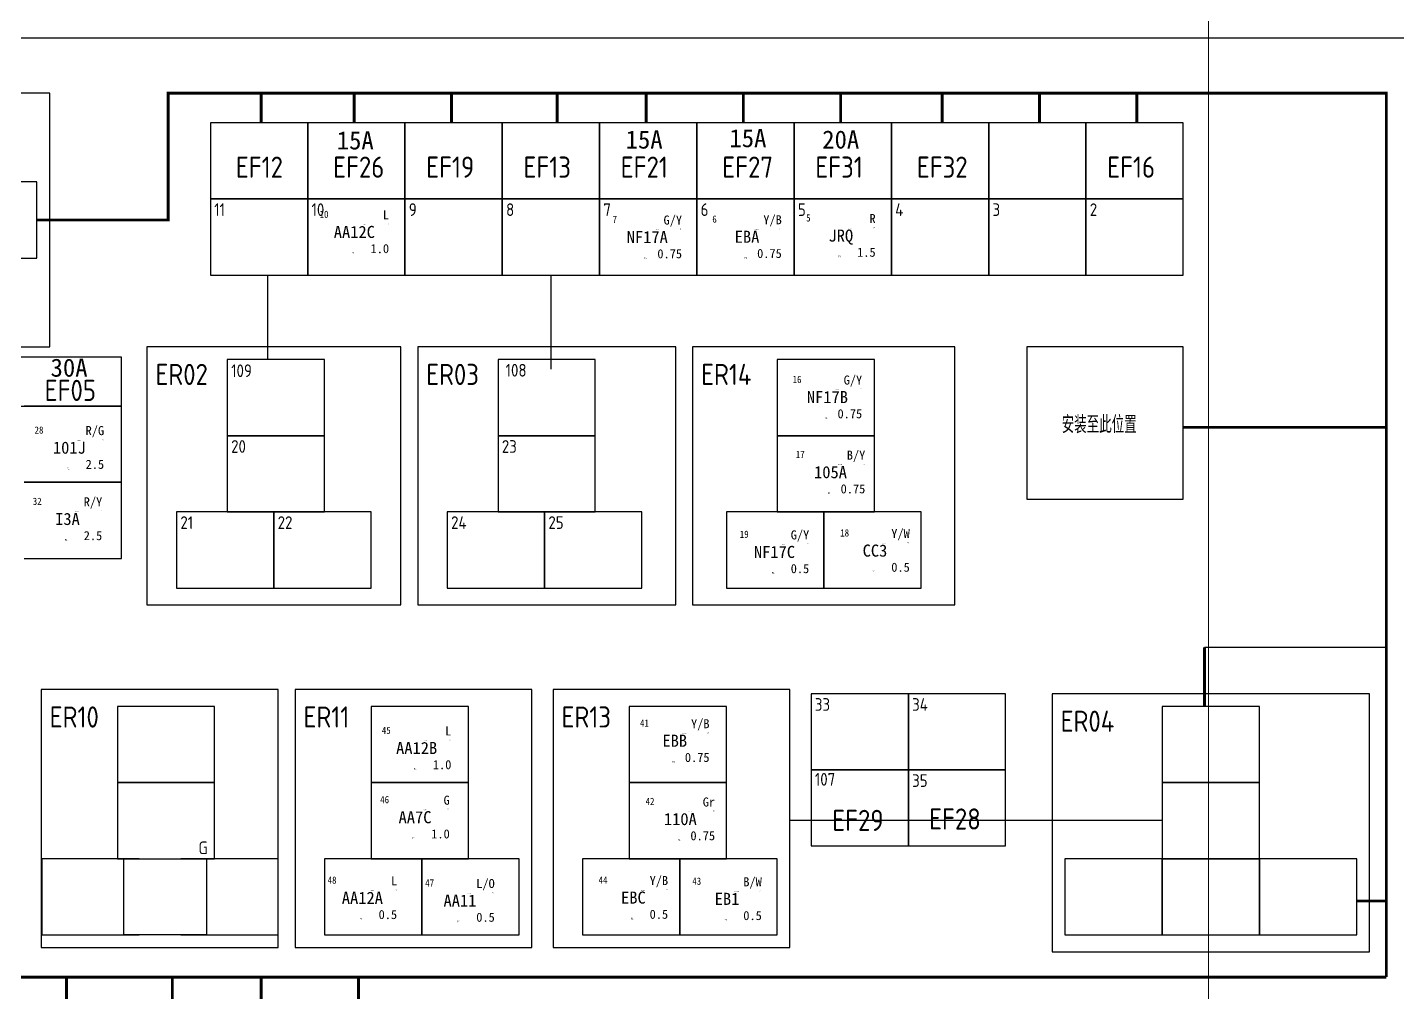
# Model space of a CAD drawing. Header units: millimetres. Extents: x -2653 to 6698, y -4403 to -42.
# Drawn here: x -60.9 to 165.9, y -665.5 to -505.8 of the extents above; entities that cross this region are included whole.
import ezdxf
from ezdxf.enums import TextEntityAlignment as Align

# ---------------------------------------------------------------- set-up
doc = ezdxf.new("R2010")
doc.units = ezdxf.units.MM
doc.header["$MEASUREMENT"] = 0
doc.layers.add('轮廓线', color=7, linetype='Continuous')
for name, color, linetype, plot in [('隐藏-剥皮长度', 2, 'Continuous', False), ('隐藏-加余量', 1, 'Continuous', False), ('隐藏-备注', 1, 'Continuous', False), ('隐藏-孔位', 1, 'Continuous', False), ('隐藏-对应端子', 2, 'Continuous', False), ('隐藏-规格', 1, 'Continuous', False), ('隐藏-辅助信息', 3, 'Continuous', False), ('隐藏-防水栓', 2, 'Continuous', False)]:
    doc.layers.add(name, color=color, linetype=linetype, plot=plot)
doc.styles.add('CL', font='', dxfattribs={"height": 2})
doc.styles.add('GBHZ', font='gbenor.shx', dxfattribs={"bigfont": 'gbcbig.shx'})
doc.styles.add('辽宁天海', font='', dxfattribs={"width": 0.7})
doc.styles.get('CL').set_extended_font_data('SimSun')
doc.styles.get('辽宁天海').set_extended_font_data('NSimSun')

# ---------------------------------------------------------------- blocks, each defined once
blk = doc.blocks.new('电线2')
at = {"layer": '轮廓线', "color": 7, "style": 'CL', "flags": 4}
for tag, p in [('颜色', (5.88, 2.8)), ('线径', (5.88, -2.78))]:
    blk.add_attdef(tag, text='', height=1.5, dxfattribs=at).set_placement(p, align=Align.MIDDLE_RIGHT)
blk.add_attdef('线号', text='', height=2, dxfattribs=at).set_placement((0.13, -0.02), align=Align.MIDDLE_CENTER)
at = {"layer": '隐藏-剥皮长度', "color": 2, "style": 'CL', "width": 0.9, "flags": 4}
blk.add_attdef('剥皮', text='', height=0.1, dxfattribs=at).set_placement((5.74, 1.22), align=Align.MIDDLE_RIGHT)
at = {"layer": '隐藏-加余量', "color": 1, "style": 'CL', "width": 0.9, "flags": 4}
blk.add_attdef('加余量', text='', height=0.1, dxfattribs=at).set_placement((5.74, 1.36), align=Align.MIDDLE_RIGHT)
at = {"layer": '隐藏-备注', "color": 1, "style": 'CL', "width": 0.9, "flags": 5}
blk.add_attdef('备注', text='', height=0.1, dxfattribs=at).set_placement((3.7, -1.38), align=Align.MIDDLE_CENTER)
at = {"layer": '隐藏-孔位', "color": 6, "style": 'CL', "width": 0.9, "flags": 4}
blk.add_attdef('孔位', text='', height=1.2, dxfattribs=at).set_placement((-5.62, 2.91), align=Align.MIDDLE_LEFT)
at = {"layer": '隐藏-对应端子', "color": 2, "style": 'CL', "width": 0.9, "flags": 4}
blk.add_attdef('对应簧片', text='', height=0.1, dxfattribs=at).set_placement((2.06, 1.21), align=Align.MIDDLE_RIGHT)
at = {"layer": '隐藏-规格', "color": 1, "style": 'CL', "width": 0.9, "flags": 5}
blk.add_attdef('规格', text='', height=0.2, dxfattribs=at).set_placement((5.74, -1.39), align=Align.MIDDLE_RIGHT)
at = {"layer": '隐藏-辅助信息', "color": 3, "style": 'CL', "width": 0.9, "flags": 5}
for tag, p in [('供方编码', (3.7, 1.24)), ('编码', (3.7, 1.37))]:
    blk.add_attdef(tag, text='', height=0.1, dxfattribs=at).set_placement(p, align=Align.MIDDLE_CENTER)
at = {"layer": '隐藏-辅助信息', "color": 2, "style": 'CL', "width": 0.9, "flags": 5}
for tag, p in [('辅助', (3.7, 1.51)), ('标识管', (3.7, -1.14))]:
    blk.add_attdef(tag, text='', height=0.1, dxfattribs=at).set_placement(p, align=Align.MIDDLE_CENTER)
at = {"layer": '隐藏-辅助信息', "color": 3, "style": 'CL', "width": 0.9, "flags": 5}
for tag, p in [('线种', (2.06, -1.26)), ('工位', (2.06, -1.38))]:
    blk.add_attdef(tag, text='', height=0.1, dxfattribs=at).set_placement(p, align=Align.MIDDLE_RIGHT)
at = {"layer": '隐藏-辅助信息', "color": 1, "style": 'CL', "width": 0.9, "flags": 5}
blk.add_attdef('选项', text='', height=0.1, dxfattribs=at).set_placement((3.7, -1.26), align=Align.MIDDLE_CENTER)
at = {"layer": '隐藏-辅助信息', "color": 4, "style": 'CL', "width": 0.9, "flags": 4}
blk.add_attdef('位置', text='', height=0.3, dxfattribs=at).set_placement((-0.09, -3.49), align=Align.MIDDLE_CENTER)
at = {"layer": '隐藏-防水栓', "color": 2, "style": 'CL', "width": 0.9, "flags": 4}
blk.add_attdef('防水栓', text='', height=0.1, dxfattribs=at).set_placement((2.06, 1.36), align=Align.MIDDLE_RIGHT)

msp = doc.modelspace()

# ---------------------------------------------------------------- linework, layer by layer
at = {"color": 0, "linetype": 'Continuous'}
for p, q in [((171.72, -507.55), (-117.38, -507.55)), ((-57.18, -516.65), (-109.68, -516.65)), ((-57.18, -558.65), (-57.18, -516.65)), ((-14.48, -521.55), (-30.58, -521.55)), ((-30.58, -521.55), (-30.58, -534.15)), ((1.62, -521.55), (-14.48, -521.55)), ((-14.48, -521.55), (-14.48, -534.15)), ((-14.48, -534.15), (-14.48, -521.55)), ((1.62, -534.15), (1.62, -521.55)), ((17.72, -521.55), (1.62, -521.55)), ((1.62, -521.55), (1.62, -534.15)), ((17.72, -534.15), (17.72, -521.55)), ((33.82, -521.55), (17.72, -521.55)), ((17.72, -521.55), (17.72, -534.15)), ((33.82, -534.15), (33.82, -521.55)), ((49.92, -521.55), (33.82, -521.55)), ((33.82, -521.55), (33.82, -534.15)), ((49.92, -534.15), (49.92, -521.55)), ((66.02, -521.55), (49.92, -521.55)), ((49.92, -521.55), (49.92, -534.15)), ((66.02, -534.15), (66.02, -521.55)), ((82.12, -521.55), (66.02, -521.55)), ((66.02, -521.55), (66.02, -534.15)), ((82.12, -534.15), (82.12, -521.55)), ((98.22, -521.55), (82.12, -521.55)), ((82.12, -521.55), (82.12, -534.15)), ((98.22, -534.15), (98.22, -521.55)), ((114.32, -521.55), (98.22, -521.55)), ((98.22, -521.55), (98.22, -534.15)), ((114.32, -534.15), (114.32, -521.55)), ((130.42, -521.55), (114.32, -521.55)), ((114.32, -521.55), (114.32, -534.15)), ((130.42, -534.15), (130.42, -521.55)), ((-59.28, -531.35), (-75.38, -531.35)), ((-59.28, -543.95), (-59.28, -531.35)), ((-14.48, -534.15), (-30.58, -534.15)), ((-30.58, -534.15), (-30.58, -546.75)), ((-30.58, -534.15), (-14.48, -534.15)), ((-14.48, -546.75), (-14.48, -534.15)), ((1.62, -534.15), (-14.48, -534.15)), ((-14.48, -534.15), (-14.48, -546.75)), ((-14.48, -534.15), (1.62, -534.15)), ((1.62, -546.75), (1.62, -534.15)), ((1.62, -534.15), (17.72, -534.15)), ((17.72, -534.15), (1.62, -534.15)), ((1.62, -534.15), (1.62, -546.75)), ((33.82, -534.15), (17.72, -534.15)), ((17.72, -534.15), (17.72, -546.75)), ((17.72, -546.75), (17.72, -534.15)), ((17.72, -534.15), (33.82, -534.15)), ((33.82, -546.75), (33.82, -534.15)), ((49.92, -534.15), (33.82, -534.15)), ((33.82, -534.15), (33.82, -546.75)), ((33.82, -534.15), (49.92, -534.15)), ((49.92, -546.75), (49.92, -534.15)), ((66.02, -534.15), (49.92, -534.15)), ((49.92, -534.15), (49.92, -546.75)), ((49.92, -534.15), (66.02, -534.15)), ((66.02, -546.75), (66.02, -534.15)), ((82.12, -534.15), (66.02, -534.15)), ((66.02, -534.15), (66.02, -546.75)), ((66.02, -534.15), (82.12, -534.15)), ((82.12, -546.75), (82.12, -534.15)), ((98.22, -534.15), (82.12, -534.15)), ((82.12, -534.15), (82.12, -546.75)), ((82.12, -534.15), (98.22, -534.15)), ((98.22, -546.75), (98.22, -534.15)), ((114.32, -534.15), (98.22, -534.15)), ((98.22, -534.15), (98.22, -546.75)), ((98.22, -534.15), (114.32, -534.15)), ((114.32, -546.75), (114.32, -534.15)), ((130.42, -534.15), (114.32, -534.15)), ((114.32, -534.15), (114.32, -546.75)), ((114.32, -534.15), (130.42, -534.15)), ((130.42, -546.75), (130.42, -534.15)), ((-75.38, -543.95), (-59.28, -543.95)), ((-30.58, -546.75), (-14.48, -546.75)), ((-14.48, -546.75), (1.62, -546.75)), ((1.62, -546.75), (17.72, -546.75)), ((17.72, -546.75), (33.82, -546.75)), ((33.82, -546.75), (49.92, -546.75)), ((49.92, -546.75), (66.02, -546.75)), ((66.02, -546.75), (82.12, -546.75)), ((82.12, -546.75), (98.22, -546.75)), ((98.22, -546.75), (114.32, -546.75)), ((114.32, -546.75), (130.42, -546.75)), ((-109.68, -558.65), (-57.18, -558.65)), ((0.92, -558.65), (-41.08, -558.65)), ((-41.08, -558.65), (-41.08, -601.35)), ((0.92, -601.35), (0.92, -558.65)), ((46.42, -558.65), (3.72, -558.65)), ((3.72, -558.65), (3.72, -601.35)), ((46.42, -601.35), (46.42, -558.65)), ((92.62, -558.65), (49.22, -558.65)), ((49.22, -558.65), (49.22, -601.35)), ((92.62, -601.35), (92.62, -558.65)), ((130.42, -558.65), (104.52, -558.65)), ((104.52, -558.65), (104.52, -583.85)), ((130.42, -583.85), (130.42, -558.65)), ((-11.68, -560.75), (-27.78, -560.75)), ((-27.78, -560.75), (-27.78, -573.35)), ((-11.68, -573.35), (-11.68, -560.75)), ((33.12, -560.75), (17.02, -560.75)), ((17.02, -560.75), (17.02, -573.35)), ((33.12, -573.35), (33.12, -560.75)), ((79.32, -560.75), (63.22, -560.75)), ((63.22, -560.75), (63.22, -573.35)), ((79.32, -573.35), (79.32, -560.75)), ((-45.28, -568.45), (-61.38, -568.45)), ((-45.28, -581.05), (-45.28, -568.45)), ((-27.78, -573.35), (-11.68, -573.35)), ((-11.68, -573.35), (-27.78, -573.35)), ((-27.78, -573.35), (-27.78, -585.95)), ((-11.68, -585.95), (-11.68, -573.35)), ((17.02, -573.35), (33.12, -573.35)), ((33.12, -573.35), (17.02, -573.35)), ((17.02, -573.35), (17.02, -585.95)), ((33.12, -585.95), (33.12, -573.35)), ((63.22, -573.35), (79.32, -573.35)), ((79.32, -573.35), (63.22, -573.35)), ((63.22, -573.35), (63.22, -585.95)), ((79.32, -585.95), (79.32, -573.35)), ((-45.28, -581.05), (-61.38, -581.05)), ((-61.38, -581.05), (-45.28, -581.05)), ((-45.28, -593.65), (-45.28, -581.05)), ((104.52, -583.85), (130.42, -583.85)), ((-20.08, -585.95), (-36.18, -585.95)), ((-36.18, -585.95), (-36.18, -598.55)), ((-27.78, -585.95), (-11.68, -585.95)), ((-20.08, -598.55), (-20.08, -585.95)), ((-3.98, -585.95), (-20.08, -585.95)), ((-20.08, -585.95), (-20.08, -598.55)), ((-3.98, -598.55), (-3.98, -585.95)), ((24.72, -585.95), (8.62, -585.95)), ((8.62, -585.95), (8.62, -598.55)), ((17.02, -585.95), (33.12, -585.95)), ((24.72, -598.55), (24.72, -585.95)), ((40.82, -585.95), (24.72, -585.95)), ((24.72, -585.95), (24.72, -598.55)), ((40.82, -598.55), (40.82, -585.95)), ((70.92, -585.95), (54.82, -585.95)), ((54.82, -585.95), (54.82, -598.55)), ((63.22, -585.95), (79.32, -585.95)), ((70.92, -598.55), (70.92, -585.95)), ((87.02, -585.95), (70.92, -585.95)), ((70.92, -585.95), (70.92, -598.55)), ((87.02, -598.55), (87.02, -585.95)), ((-61.38, -593.65), (-45.28, -593.65)), ((-36.18, -598.55), (-20.08, -598.55)), ((-20.08, -598.55), (-3.98, -598.55)), ((8.62, -598.55), (24.72, -598.55)), ((24.72, -598.55), (40.82, -598.55)), ((54.82, -598.55), (70.92, -598.55)), ((70.92, -598.55), (87.02, -598.55)), ((-41.08, -601.35), (0.92, -601.35)), ((3.72, -601.35), (46.42, -601.35)), ((49.22, -601.35), (92.62, -601.35)), ((133.92, -608.35), (164.02, -608.35)), ((-19.38, -615.35), (-58.58, -615.35)), ((-58.58, -615.35), (-58.58, -658.05)), ((-19.38, -658.05), (-19.38, -615.35)), ((22.62, -615.35), (-16.58, -615.35)), ((-16.58, -615.35), (-16.58, -658.05)), ((22.62, -658.05), (22.62, -615.35)), ((65.32, -615.35), (26.12, -615.35)), ((26.12, -615.35), (26.12, -658.05)), ((65.32, -658.05), (65.32, -615.35)), ((84.92, -616.05), (68.82, -616.05)), ((68.82, -616.05), (68.82, -628.65)), ((84.92, -628.65), (84.92, -616.05)), ((101.02, -616.05), (84.92, -616.05)), ((84.92, -616.05), (84.92, -628.65)), ((101.02, -628.65), (101.02, -616.05)), ((161.22, -616.05), (108.72, -616.05)), ((108.72, -616.05), (108.72, -658.75)), ((161.22, -658.75), (161.22, -616.05)), ((-29.88, -618.15), (-45.98, -618.15)), ((-45.98, -618.15), (-45.98, -630.75)), ((-29.88, -630.75), (-29.88, -618.15)), ((12.12, -618.15), (-3.98, -618.15)), ((-3.98, -618.15), (-3.98, -630.75)), ((12.12, -630.75), (12.12, -618.15)), ((54.82, -618.15), (38.72, -618.15)), ((38.72, -618.15), (38.72, -630.75)), ((54.82, -630.75), (54.82, -618.15)), ((143.02, -618.15), (126.92, -618.15)), ((126.92, -618.15), (126.92, -630.75)), ((143.02, -630.75), (143.02, -618.15)), ((84.92, -628.65), (68.82, -628.65)), ((68.82, -628.65), (68.82, -641.25)), ((68.82, -628.65), (84.92, -628.65)), ((84.92, -641.25), (84.92, -628.65)), ((101.02, -628.65), (84.92, -628.65)), ((84.92, -628.65), (84.92, -641.25)), ((84.92, -628.65), (101.02, -628.65)), ((101.02, -641.25), (101.02, -628.65)), ((-45.98, -630.75), (-29.88, -630.75)), ((-29.88, -630.75), (-45.98, -630.75)), ((-45.98, -630.75), (-45.98, -643.35)), ((-29.88, -643.35), (-29.88, -630.75)), ((-3.98, -630.75), (12.12, -630.75)), ((12.12, -630.75), (-3.98, -630.75)), ((-3.98, -630.75), (-3.98, -643.35)), ((12.12, -643.35), (12.12, -630.75)), ((38.72, -630.75), (54.82, -630.75)), ((54.82, -630.75), (38.72, -630.75)), ((38.72, -630.75), (38.72, -643.35)), ((54.82, -643.35), (54.82, -630.75)), ((143.02, -630.75), (126.92, -630.75)), ((126.92, -630.75), (126.92, -643.35)), ((126.92, -630.75), (143.02, -630.75)), ((143.02, -643.35), (143.02, -630.75)), ((68.82, -641.25), (84.92, -641.25)), ((84.92, -641.25), (101.02, -641.25)), ((-42.36, -643.35), (-58.46, -643.35)), ((-58.46, -643.35), (-58.46, -655.95)), ((-45.98, -643.35), (-29.88, -643.35)), ((-19.38, -643.35), (-35.48, -643.35)), ((-19.38, -655.95), (-19.38, -643.35)), ((4.42, -643.35), (-11.68, -643.35)), ((-11.68, -643.35), (-11.68, -655.95)), ((-3.98, -643.35), (12.12, -643.35)), ((4.42, -655.95), (4.42, -643.35)), ((20.52, -643.35), (4.42, -643.35)), ((4.42, -643.35), (4.42, -655.95)), ((20.52, -655.95), (20.52, -643.35)), ((47.12, -643.35), (31.02, -643.35)), ((31.02, -643.35), (31.02, -655.95)), ((38.72, -643.35), (54.82, -643.35)), ((47.12, -655.95), (47.12, -643.35)), ((63.22, -643.35), (47.12, -643.35)), ((47.12, -643.35), (47.12, -655.95)), ((63.22, -655.95), (63.22, -643.35)), ((126.92, -643.35), (110.82, -643.35)), ((110.82, -643.35), (110.82, -655.95)), ((126.92, -643.35), (143.02, -643.35)), ((143.02, -643.35), (126.92, -643.35)), ((126.92, -643.35), (126.92, -655.95)), ((126.92, -655.95), (126.92, -643.35)), ((143.02, -655.95), (143.02, -643.35)), ((159.12, -643.35), (143.02, -643.35)), ((143.02, -643.35), (143.02, -655.95)), ((159.12, -655.95), (159.12, -643.35)), ((-58.46, -655.95), (-42.36, -655.95)), ((-35.48, -655.95), (-19.38, -655.95)), ((-11.68, -655.95), (4.42, -655.95)), ((4.42, -655.95), (20.52, -655.95)), ((31.02, -655.95), (47.12, -655.95)), ((47.12, -655.95), (63.22, -655.95)), ((110.82, -655.95), (126.92, -655.95)), ((126.92, -655.95), (143.02, -655.95)), ((143.02, -655.95), (159.12, -655.95)), ((-58.58, -658.05), (-19.38, -658.05)), ((-16.58, -658.05), (22.62, -658.05)), ((26.12, -658.05), (65.32, -658.05)), ((108.72, -658.75), (161.22, -658.75))]:
    msp.add_line(p, q, dxfattribs=at)
at = {"color": 0}
for p, q in [((-21.15, -546.75), (-21.15, -560.75)), ((25.77, -546.75), (25.77, -562.35)), ((126.92, -637.05), (65.32, -637.05))]:
    msp.add_line(p, q, dxfattribs=at)
at = {"color": 0, "linetype": 'Continuous', "const_width": 0.474}
for points in [[(164.02, -662.95), (164.02, -571.95), (130.42, -571.95), (164.02, -571.95), (164.02, -516.65), (122.72, -516.65), (122.72, -521.55), (122.72, -516.65), (106.62, -516.65), (106.62, -521.55), (106.62, -516.65), (90.52, -516.65), (90.52, -521.55), (90.52, -516.65), (73.72, -516.65), (73.72, -521.55), (73.72, -516.65), (57.62, -516.65), (57.62, -521.55), (57.62, -516.65), (41.52, -516.65), (41.52, -521.55), (41.52, -516.65), (26.82, -516.65), (26.82, -521.55), (26.82, -516.65), (9.32, -516.65), (9.32, -521.55), (9.32, -516.65), (-6.78, -516.65), (-6.78, -521.55), (-6.78, -516.65), (-22.18, -516.65), (-22.18, -521.55), (-22.18, -516.65), (-37.58, -516.65), (-37.58, -537.65), (-59.28, -537.65)], [(133.92, -608.35), (133.92, -618.15)], [(164.02, -650.35), (159.12, -650.35)], [(164.02, -662.95), (-6.08, -662.95), (-6.08, -667.85), (-6.08, -662.95), (-22.18, -662.95), (-22.18, -667.85), (-22.18, -662.95), (-36.88, -662.95), (-36.88, -667.85), (-36.88, -662.95), (-54.38, -662.95), (-54.38, -667.85), (-54.38, -662.95), (-70.48, -662.95), (-70.48, -667.85), (-70.48, -662.95), (-85.88, -662.95), (-85.88, -667.85), (-85.88, -662.95), (-101.28, -662.95), (-101.28, -667.85)]]:
    msp.add_lwpolyline(points, dxfattribs=at)
at = {"color": 0}
msp.add_lwpolyline([(-109.68, -568.45), (-45.28, -568.45), (-45.28, -560.34), (-109.68, -560.34)], close=True, dxfattribs=at)
at = {"color": 0, "linetype": 'Continuous'}
msp.add_lwpolyline([(-44.9, -643.35), (-31.25, -643.35), (-31.25, -655.95), (-44.9, -655.95)], close=True, dxfattribs=at)
at = {"layer": '轮廓线', "color": 3, "lineweight": 0}
msp.add_line((134.57, -342.27), (134.57, -1142.27), dxfattribs=at)

# ---------------------------------------------------------------- block references
at = {"lineweight": -3}
ref = msp.add_blockref('电线2', (-6.89, -539.6), dxfattribs=at)
ref.add_attrib('线号', 'AA12C', dxfattribs={"layer": '轮廓线', "color": 7, "height": 2, "style": 'CL'}).set_placement((-6.76, -539.62), align=Align.MIDDLE_CENTER)
ref.add_attrib('线径', '1.0', dxfattribs={"layer": '轮廓线', "color": 7, "height": 1.5, "style": 'CL'}).set_placement((-1.01, -542.38), align=Align.MIDDLE_RIGHT)
ref.add_attrib('颜色', 'L', dxfattribs={"layer": '轮廓线', "color": 7, "height": 1.5, "style": 'CL'}).set_placement((-1.01, -536.8), align=Align.MIDDLE_RIGHT)
ref.add_attrib('孔位', '10', dxfattribs={"layer": '隐藏-孔位', "color": 6, "height": 1.2, "style": 'CL', "width": 0.9}).set_placement((-12.51, -536.7), align=Align.MIDDLE_LEFT)
ref.add_attrib('剥皮', '5.0', dxfattribs={"layer": '隐藏-剥皮长度', "color": 2, "height": 0.1, "style": 'CL', "width": 0.9}).set_placement((-1.15, -538.38), align=Align.MIDDLE_RIGHT)
ref.add_attrib('对应簧片', 'M22002548', dxfattribs={"layer": '隐藏-对应端子', "color": 2, "height": 0.1, "style": 'CL', "width": 0.9}).set_placement((-4.83, -538.39), align=Align.MIDDLE_RIGHT)
ref.add_attrib('加余量', '230', dxfattribs={"layer": '隐藏-加余量', "color": 1, "height": 0.1, "style": 'CL', "width": 0.9}).set_placement((-1.15, -538.24), align=Align.MIDDLE_RIGHT)
ref.add_attrib('位置', 'P1', dxfattribs={"layer": '隐藏-辅助信息', "color": 4, "height": 0.3, "style": 'CL', "width": 0.9}).set_placement((-6.98, -543.09), align=Align.MIDDLE_CENTER)
ref = msp.add_blockref('电线2', (41.59, -540.45), dxfattribs=at)
ref.add_attrib('线号', 'NF17A', dxfattribs={"layer": '轮廓线', "color": 7, "height": 2, "style": 'CL'}).set_placement((41.72, -540.47), align=Align.MIDDLE_CENTER)
ref.add_attrib('线径', '0.75', dxfattribs={"layer": '轮廓线', "color": 7, "height": 1.5, "style": 'CL'}).set_placement((47.47, -543.23), align=Align.MIDDLE_RIGHT)
ref.add_attrib('颜色', 'G/Y', dxfattribs={"layer": '轮廓线', "color": 7, "height": 1.5, "style": 'CL'}).set_placement((47.47, -537.65), align=Align.MIDDLE_RIGHT)
ref.add_attrib('孔位', '7', dxfattribs={"layer": '隐藏-孔位', "color": 6, "height": 1.2, "style": 'CL', "width": 0.9}).set_placement((35.97, -537.55), align=Align.MIDDLE_LEFT)
ref.add_attrib('剥皮', '5.0', dxfattribs={"layer": '隐藏-剥皮长度', "color": 2, "height": 0.1, "style": 'CL', "width": 0.9}).set_placement((47.33, -539.23), align=Align.MIDDLE_RIGHT)
ref.add_attrib('对应簧片', 'M22002549', dxfattribs={"layer": '隐藏-对应端子', "color": 2, "height": 0.1, "style": 'CL', "width": 0.9}).set_placement((43.65, -539.24), align=Align.MIDDLE_RIGHT)
ref.add_attrib('加余量', '225', dxfattribs={"layer": '隐藏-加余量', "color": 1, "height": 0.1, "style": 'CL', "width": 0.9}).set_placement((47.33, -539.09), align=Align.MIDDLE_RIGHT)
ref.add_attrib('位置', 'P1', dxfattribs={"layer": '隐藏-辅助信息', "color": 4, "height": 0.3, "style": 'CL', "width": 0.9}).set_placement((41.5, -543.94), align=Align.MIDDLE_CENTER)
ref = msp.add_blockref('电线2', (58.11, -540.4), dxfattribs=at)
ref.add_attrib('线号', 'EBA', dxfattribs={"layer": '轮廓线', "color": 7, "height": 2, "style": 'CL'}).set_placement((58.23, -540.42), align=Align.MIDDLE_CENTER)
ref.add_attrib('线径', '0.75', dxfattribs={"layer": '轮廓线', "color": 7, "height": 1.5, "style": 'CL'}).set_placement((63.98, -543.18), align=Align.MIDDLE_RIGHT)
ref.add_attrib('颜色', 'Y/B', dxfattribs={"layer": '轮廓线', "color": 7, "height": 1.5, "style": 'CL'}).set_placement((63.98, -537.6), align=Align.MIDDLE_RIGHT)
ref.add_attrib('孔位', '6', dxfattribs={"layer": '隐藏-孔位', "color": 6, "height": 1.2, "style": 'CL', "width": 0.9}).set_placement((52.48, -537.49), align=Align.MIDDLE_LEFT)
ref.add_attrib('剥皮', '5.0', dxfattribs={"layer": '隐藏-剥皮长度', "color": 2, "height": 0.1, "style": 'CL', "width": 0.9}).set_placement((63.85, -539.18), align=Align.MIDDLE_RIGHT)
ref.add_attrib('对应簧片', 'M22002549', dxfattribs={"layer": '隐藏-对应端子', "color": 2, "height": 0.1, "style": 'CL', "width": 0.9}).set_placement((60.16, -539.19), align=Align.MIDDLE_RIGHT)
ref.add_attrib('加余量', '220', dxfattribs={"layer": '隐藏-加余量', "color": 1, "height": 0.1, "style": 'CL', "width": 0.9}).set_placement((63.85, -539.04), align=Align.MIDDLE_RIGHT)
ref.add_attrib('位置', 'P1', dxfattribs={"layer": '隐藏-辅助信息', "color": 4, "height": 0.3, "style": 'CL', "width": 0.9}).set_placement((58.01, -543.89), align=Align.MIDDLE_CENTER)
ref = msp.add_blockref('电线2', (73.63, -540.2), dxfattribs=at)
ref.add_attrib('线号', 'JRQ', dxfattribs={"layer": '轮廓线', "color": 7, "height": 2, "style": 'CL'}).set_placement((73.75, -540.22), align=Align.MIDDLE_CENTER)
ref.add_attrib('线径', '1.5', dxfattribs={"layer": '轮廓线', "color": 7, "height": 1.5, "style": 'CL'}).set_placement((79.51, -542.98), align=Align.MIDDLE_RIGHT)
ref.add_attrib('颜色', 'R', dxfattribs={"layer": '轮廓线', "color": 7, "height": 1.5, "style": 'CL'}).set_placement((79.51, -537.4), align=Align.MIDDLE_RIGHT)
ref.add_attrib('孔位', '5', dxfattribs={"layer": '隐藏-孔位', "color": 6, "height": 1.2, "style": 'CL', "width": 0.9}).set_placement((68, -537.29), align=Align.MIDDLE_LEFT)
ref.add_attrib('剥皮', '5.0', dxfattribs={"layer": '隐藏-剥皮长度', "color": 2, "height": 0.1, "style": 'CL', "width": 0.9}).set_placement((79.37, -538.98), align=Align.MIDDLE_RIGHT)
ref.add_attrib('对应簧片', 'M22002548', dxfattribs={"layer": '隐藏-对应端子', "color": 2, "height": 0.1, "style": 'CL', "width": 0.9}).set_placement((75.68, -538.99), align=Align.MIDDLE_RIGHT)
ref.add_attrib('加余量', '215', dxfattribs={"layer": '隐藏-加余量', "color": 1, "height": 0.1, "style": 'CL', "width": 0.9}).set_placement((79.37, -538.84), align=Align.MIDDLE_RIGHT)
ref.add_attrib('位置', 'P1', dxfattribs={"layer": '隐藏-辅助信息', "color": 4, "height": 0.3, "style": 'CL', "width": 0.9}).set_placement((73.53, -543.69), align=Align.MIDDLE_CENTER)
ref = msp.add_blockref('电线2', (71.4, -566.94), dxfattribs=at)
ref.add_attrib('线号', 'NF17B', dxfattribs={"layer": '轮廓线', "color": 7, "height": 2, "style": 'CL'}).set_placement((71.53, -566.95), align=Align.MIDDLE_CENTER)
ref.add_attrib('线径', '0.75', dxfattribs={"layer": '轮廓线', "color": 7, "height": 1.5, "style": 'CL'}).set_placement((77.28, -569.71), align=Align.MIDDLE_RIGHT)
ref.add_attrib('颜色', 'G/Y', dxfattribs={"layer": '轮廓线', "color": 7, "height": 1.5, "style": 'CL'}).set_placement((77.28, -564.13), align=Align.MIDDLE_RIGHT)
ref.add_attrib('孔位', '16', dxfattribs={"layer": '隐藏-孔位', "color": 6, "height": 1.2, "style": 'CL', "width": 0.9}).set_placement((65.77, -564.03), align=Align.MIDDLE_LEFT)
ref.add_attrib('剥皮', '5.0', dxfattribs={"layer": '隐藏-剥皮长度', "color": 2, "height": 0.1, "style": 'CL', "width": 0.9}).set_placement((77.14, -565.72), align=Align.MIDDLE_RIGHT)
ref.add_attrib('对应簧片', 'M22002545', dxfattribs={"layer": '隐藏-对应端子', "color": 2, "height": 0.1, "style": 'CL', "width": 0.9}).set_placement((73.45, -565.73), align=Align.MIDDLE_RIGHT)
ref.add_attrib('加余量', '195', dxfattribs={"layer": '隐藏-加余量', "color": 1, "height": 0.1, "style": 'CL', "width": 0.9}).set_placement((77.14, -565.57), align=Align.MIDDLE_RIGHT)
ref.add_attrib('位置', 'P1', dxfattribs={"layer": '隐藏-辅助信息', "color": 4, "height": 0.3, "style": 'CL', "width": 0.9}).set_placement((71.3, -570.43), align=Align.MIDDLE_CENTER)
ref = msp.add_blockref('电线2', (-54.05, -575.3), dxfattribs=at)
ref.add_attrib('线号', '101J', dxfattribs={"layer": '轮廓线', "color": 7, "height": 2, "style": 'CL'}).set_placement((-53.92, -575.32), align=Align.MIDDLE_CENTER)
ref.add_attrib('线径', '2.5', dxfattribs={"layer": '轮廓线', "color": 7, "height": 1.5, "style": 'CL'}).set_placement((-48.17, -578.08), align=Align.MIDDLE_RIGHT)
ref.add_attrib('颜色', 'R/G', dxfattribs={"layer": '轮廓线', "color": 7, "height": 1.5, "style": 'CL'}).set_placement((-48.17, -572.5), align=Align.MIDDLE_RIGHT)
ref.add_attrib('孔位', '28', dxfattribs={"layer": '隐藏-孔位', "color": 6, "height": 1.2, "style": 'CL', "width": 0.9}).set_placement((-59.68, -572.4), align=Align.MIDDLE_LEFT)
ref.add_attrib('剥皮', '4.0', dxfattribs={"layer": '隐藏-剥皮长度', "color": 2, "height": 0.1, "style": 'CL', "width": 0.9}).set_placement((-48.31, -574.08), align=Align.MIDDLE_RIGHT)
ref.add_attrib('对应簧片', 'M22002548', dxfattribs={"layer": '隐藏-对应端子', "color": 2, "height": 0.1, "style": 'CL', "width": 0.9}).set_placement((-52, -574.09), align=Align.MIDDLE_RIGHT)
ref.add_attrib('加余量', '205', dxfattribs={"layer": '隐藏-加余量', "color": 1, "height": 0.1, "style": 'CL', "width": 0.9}).set_placement((-48.31, -573.94), align=Align.MIDDLE_RIGHT)
ref.add_attrib('位置', 'P1', dxfattribs={"layer": '隐藏-辅助信息', "color": 4, "height": 0.3, "style": 'CL', "width": 0.9}).set_placement((-54.15, -578.79), align=Align.MIDDLE_CENTER)
ref = msp.add_blockref('电线2', (71.92, -579.36), dxfattribs=at)
ref.add_attrib('线号', '105A', dxfattribs={"layer": '轮廓线', "color": 7, "height": 2, "style": 'CL'}).set_placement((72.04, -579.38), align=Align.MIDDLE_CENTER)
ref.add_attrib('线径', '0.75', dxfattribs={"layer": '轮廓线', "color": 7, "height": 1.5, "style": 'CL'}).set_placement((77.8, -582.14), align=Align.MIDDLE_RIGHT)
ref.add_attrib('颜色', 'B/Y', dxfattribs={"layer": '轮廓线', "color": 7, "height": 1.5, "style": 'CL'}).set_placement((77.8, -576.56), align=Align.MIDDLE_RIGHT)
ref.add_attrib('孔位', '17', dxfattribs={"layer": '隐藏-孔位', "color": 6, "height": 1.2, "style": 'CL', "width": 0.9}).set_placement((66.29, -576.45), align=Align.MIDDLE_LEFT)
ref.add_attrib('剥皮', '5.0', dxfattribs={"layer": '隐藏-剥皮长度', "color": 2, "height": 0.1, "style": 'CL', "width": 0.9}).set_placement((77.66, -578.14), align=Align.MIDDLE_RIGHT)
ref.add_attrib('对应簧片', 'M22002545', dxfattribs={"layer": '隐藏-对应端子', "color": 2, "height": 0.1, "style": 'CL', "width": 0.9}).set_placement((73.97, -578.15), align=Align.MIDDLE_RIGHT)
ref.add_attrib('加余量', '190', dxfattribs={"layer": '隐藏-加余量', "color": 1, "height": 0.1, "style": 'CL', "width": 0.9}).set_placement((77.66, -578), align=Align.MIDDLE_RIGHT)
ref.add_attrib('位置', 'P1', dxfattribs={"layer": '隐藏-辅助信息', "color": 4, "height": 0.3, "style": 'CL', "width": 0.9}).set_placement((71.82, -582.85), align=Align.MIDDLE_CENTER)
at = {"color": 0, "lineweight": -3}
ref = msp.add_blockref('电线2', (-54.36, -587.11), dxfattribs=at)
ref.add_attrib('线号', 'I3A', dxfattribs={"layer": '轮廓线', "color": 7, "height": 2, "style": 'CL'}).set_placement((-54.23, -587.12), align=Align.MIDDLE_CENTER)
ref.add_attrib('线径', '2.5', dxfattribs={"layer": '轮廓线', "color": 7, "height": 1.5, "style": 'CL'}).set_placement((-48.48, -589.88), align=Align.MIDDLE_RIGHT)
ref.add_attrib('颜色', 'R/Y', dxfattribs={"layer": '轮廓线', "color": 7, "height": 1.5, "style": 'CL'}).set_placement((-48.48, -584.3), align=Align.MIDDLE_RIGHT)
ref.add_attrib('孔位', '32', dxfattribs={"layer": '隐藏-孔位', "color": 6, "height": 1.2, "style": 'CL', "width": 0.9}).set_placement((-59.98, -584.2), align=Align.MIDDLE_LEFT)
ref.add_attrib('剥皮', '4.0', dxfattribs={"layer": '隐藏-剥皮长度', "color": 2, "height": 0.1, "style": 'CL', "width": 0.9}).set_placement((-48.61, -585.89), align=Align.MIDDLE_RIGHT)
ref.add_attrib('对应簧片', 'M22002548', dxfattribs={"layer": '隐藏-对应端子', "color": 2, "height": 0.1, "style": 'CL', "width": 0.9}).set_placement((-52.3, -585.9), align=Align.MIDDLE_RIGHT)
ref.add_attrib('加余量', '205', dxfattribs={"layer": '隐藏-加余量', "color": 1, "height": 0.1, "style": 'CL', "width": 0.9}).set_placement((-48.61, -585.75), align=Align.MIDDLE_RIGHT)
ref.add_attrib('位置', 'P1', dxfattribs={"layer": '隐藏-辅助信息', "color": 4, "height": 0.3, "style": 'CL', "width": 0.9}).set_placement((-54.45, -590.6), align=Align.MIDDLE_CENTER)
at = {"lineweight": -3}
ref = msp.add_blockref('电线2', (62.64, -592.57), dxfattribs=at)
ref.add_attrib('线号', 'NF17C', dxfattribs={"layer": '轮廓线', "color": 7, "height": 2, "style": 'CL'}).set_placement((62.77, -592.58), align=Align.MIDDLE_CENTER)
ref.add_attrib('线径', '0.5', dxfattribs={"layer": '轮廓线', "color": 7, "height": 1.5, "style": 'CL'}).set_placement((68.52, -595.34), align=Align.MIDDLE_RIGHT)
ref.add_attrib('颜色', 'G/Y', dxfattribs={"layer": '轮廓线', "color": 7, "height": 1.5, "style": 'CL'}).set_placement((68.52, -589.76), align=Align.MIDDLE_RIGHT)
ref.add_attrib('孔位', '19', dxfattribs={"layer": '隐藏-孔位', "color": 6, "height": 1.2, "style": 'CL', "width": 0.9}).set_placement((57.02, -589.66), align=Align.MIDDLE_LEFT)
ref.add_attrib('剥皮', '5.0', dxfattribs={"layer": '隐藏-剥皮长度', "color": 2, "height": 0.1, "style": 'CL', "width": 0.9}).set_placement((68.39, -591.34), align=Align.MIDDLE_RIGHT)
ref.add_attrib('对应簧片', 'M22002547', dxfattribs={"layer": '隐藏-对应端子', "color": 2, "height": 0.1, "style": 'CL', "width": 0.9}).set_placement((64.7, -591.36), align=Align.MIDDLE_RIGHT)
ref.add_attrib('加余量', '190', dxfattribs={"layer": '隐藏-加余量', "color": 1, "height": 0.1, "style": 'CL', "width": 0.9}).set_placement((68.39, -591.2), align=Align.MIDDLE_RIGHT)
ref.add_attrib('位置', 'P1', dxfattribs={"layer": '隐藏-辅助信息', "color": 4, "height": 0.3, "style": 'CL', "width": 0.9}).set_placement((62.55, -596.06), align=Align.MIDDLE_CENTER)
ref = msp.add_blockref('电线2', (79.28, -592.34), dxfattribs=at)
ref.add_attrib('线号', 'CC3', dxfattribs={"layer": '轮廓线', "color": 7, "height": 2, "style": 'CL'}).set_placement((79.4, -592.36), align=Align.MIDDLE_CENTER)
ref.add_attrib('线径', '0.5', dxfattribs={"layer": '轮廓线', "color": 7, "height": 1.5, "style": 'CL'}).set_placement((85.16, -595.11), align=Align.MIDDLE_RIGHT)
ref.add_attrib('颜色', 'Y/W', dxfattribs={"layer": '轮廓线', "color": 7, "height": 1.5, "style": 'CL'}).set_placement((85.16, -589.54), align=Align.MIDDLE_RIGHT)
ref.add_attrib('孔位', '18', dxfattribs={"layer": '隐藏-孔位', "color": 6, "height": 1.2, "style": 'CL', "width": 0.9}).set_placement((73.65, -589.43), align=Align.MIDDLE_LEFT)
ref.add_attrib('剥皮', '5.0', dxfattribs={"layer": '隐藏-剥皮长度', "color": 2, "height": 0.1, "style": 'CL', "width": 0.9}).set_placement((85.02, -591.12), align=Align.MIDDLE_RIGHT)
ref.add_attrib('对应簧片', 'M22002547', dxfattribs={"layer": '隐藏-对应端子', "color": 2, "height": 0.1, "style": 'CL', "width": 0.9}).set_placement((81.33, -591.13), align=Align.MIDDLE_RIGHT)
ref.add_attrib('加余量', '185', dxfattribs={"layer": '隐藏-加余量', "color": 1, "height": 0.1, "style": 'CL', "width": 0.9}).set_placement((85.02, -590.98), align=Align.MIDDLE_RIGHT)
ref.add_attrib('位置', 'P1', dxfattribs={"layer": '隐藏-辅助信息', "color": 4, "height": 0.3, "style": 'CL', "width": 0.9}).set_placement((79.18, -595.83), align=Align.MIDDLE_CENTER)
ref = msp.add_blockref('电线2', (46.14, -623.81), dxfattribs=at)
ref.add_attrib('线号', 'EBB', dxfattribs={"layer": '轮廓线', "color": 7, "height": 2, "style": 'CL'}).set_placement((46.27, -623.83), align=Align.MIDDLE_CENTER)
ref.add_attrib('线径', '0.75', dxfattribs={"layer": '轮廓线', "color": 7, "height": 1.5, "style": 'CL'}).set_placement((52.02, -626.59), align=Align.MIDDLE_RIGHT)
ref.add_attrib('颜色', 'Y/B', dxfattribs={"layer": '轮廓线', "color": 7, "height": 1.5, "style": 'CL'}).set_placement((52.02, -621.01), align=Align.MIDDLE_RIGHT)
ref.add_attrib('孔位', '41', dxfattribs={"layer": '隐藏-孔位', "color": 6, "height": 1.2, "style": 'CL', "width": 0.9}).set_placement((40.52, -620.91), align=Align.MIDDLE_LEFT)
ref.add_attrib('剥皮', '5.0', dxfattribs={"layer": '隐藏-剥皮长度', "color": 2, "height": 0.1, "style": 'CL', "width": 0.9}).set_placement((51.88, -622.59), align=Align.MIDDLE_RIGHT)
ref.add_attrib('对应簧片', 'M22002545', dxfattribs={"layer": '隐藏-对应端子', "color": 2, "height": 0.1, "style": 'CL', "width": 0.9}).set_placement((48.2, -622.61), align=Align.MIDDLE_RIGHT)
ref.add_attrib('加余量', '165', dxfattribs={"layer": '隐藏-加余量', "color": 1, "height": 0.1, "style": 'CL', "width": 0.9}).set_placement((51.88, -622.45), align=Align.MIDDLE_RIGHT)
ref.add_attrib('位置', 'P1', dxfattribs={"layer": '隐藏-辅助信息', "color": 4, "height": 0.3, "style": 'CL', "width": 0.9}).set_placement((46.05, -627.31), align=Align.MIDDLE_CENTER)
ref = msp.add_blockref('电线2', (3.42, -625.01), dxfattribs=at)
ref.add_attrib('线号', 'AA12B', dxfattribs={"layer": '轮廓线', "color": 7, "height": 2, "style": 'CL'}).set_placement((3.55, -625.03), align=Align.MIDDLE_CENTER)
ref.add_attrib('线径', '1.0', dxfattribs={"layer": '轮廓线', "color": 7, "height": 1.5, "style": 'CL'}).set_placement((9.3, -627.79), align=Align.MIDDLE_RIGHT)
ref.add_attrib('颜色', 'L', dxfattribs={"layer": '轮廓线', "color": 7, "height": 1.5, "style": 'CL'}).set_placement((9.3, -622.21), align=Align.MIDDLE_RIGHT)
ref.add_attrib('孔位', '45', dxfattribs={"layer": '隐藏-孔位', "color": 6, "height": 1.2, "style": 'CL', "width": 0.9}).set_placement((-2.21, -622.11), align=Align.MIDDLE_LEFT)
ref.add_attrib('剥皮', '5.0', dxfattribs={"layer": '隐藏-剥皮长度', "color": 2, "height": 0.1, "style": 'CL', "width": 0.9}).set_placement((9.16, -623.79), align=Align.MIDDLE_RIGHT)
ref.add_attrib('对应簧片', 'M22002545', dxfattribs={"layer": '隐藏-对应端子', "color": 2, "height": 0.1, "style": 'CL', "width": 0.9}).set_placement((5.47, -623.81), align=Align.MIDDLE_RIGHT)
ref.add_attrib('加余量', '175', dxfattribs={"layer": '隐藏-加余量', "color": 1, "height": 0.1, "style": 'CL', "width": 0.9}).set_placement((9.16, -623.65), align=Align.MIDDLE_RIGHT)
ref.add_attrib('位置', 'P1', dxfattribs={"layer": '隐藏-辅助信息', "color": 4, "height": 0.3, "style": 'CL', "width": 0.9}).set_placement((3.32, -628.5), align=Align.MIDDLE_CENTER)
ref = msp.add_blockref('电线2', (3.15, -636.48), dxfattribs=at)
ref.add_attrib('线号', 'AA7C', dxfattribs={"layer": '轮廓线', "color": 7, "height": 2, "style": 'CL'}).set_placement((3.28, -636.49), align=Align.MIDDLE_CENTER)
ref.add_attrib('线径', '1.0', dxfattribs={"layer": '轮廓线', "color": 7, "height": 1.5, "style": 'CL'}).set_placement((9.03, -639.25), align=Align.MIDDLE_RIGHT)
ref.add_attrib('颜色', 'G', dxfattribs={"layer": '轮廓线', "color": 7, "height": 1.5, "style": 'CL'}).set_placement((9.03, -633.67), align=Align.MIDDLE_RIGHT)
ref.add_attrib('孔位', '46', dxfattribs={"layer": '隐藏-孔位', "color": 6, "height": 1.2, "style": 'CL', "width": 0.9}).set_placement((-2.48, -633.57), align=Align.MIDDLE_LEFT)
ref.add_attrib('剥皮', '5.0', dxfattribs={"layer": '隐藏-剥皮长度', "color": 2, "height": 0.1, "style": 'CL', "width": 0.9}).set_placement((8.89, -635.26), align=Align.MIDDLE_RIGHT)
ref.add_attrib('对应簧片', 'M22002545', dxfattribs={"layer": '隐藏-对应端子', "color": 2, "height": 0.1, "style": 'CL', "width": 0.9}).set_placement((5.2, -635.27), align=Align.MIDDLE_RIGHT)
ref.add_attrib('加余量', '170', dxfattribs={"layer": '隐藏-加余量', "color": 1, "height": 0.1, "style": 'CL', "width": 0.9}).set_placement((8.89, -635.12), align=Align.MIDDLE_RIGHT)
ref.add_attrib('位置', 'P1', dxfattribs={"layer": '隐藏-辅助信息', "color": 4, "height": 0.3, "style": 'CL', "width": 0.9}).set_placement((3.05, -639.97), align=Align.MIDDLE_CENTER)
ref = msp.add_blockref('电线2', (47.06, -636.77), dxfattribs=at)
ref.add_attrib('线号', '110A', dxfattribs={"layer": '轮廓线', "color": 7, "height": 2, "style": 'CL'}).set_placement((47.19, -636.79), align=Align.MIDDLE_CENTER)
ref.add_attrib('线径', '0.75', dxfattribs={"layer": '轮廓线', "color": 7, "height": 1.5, "style": 'CL'}).set_placement((52.94, -639.55), align=Align.MIDDLE_RIGHT)
ref.add_attrib('颜色', 'Gr', dxfattribs={"layer": '轮廓线', "color": 7, "height": 1.5, "style": 'CL'}).set_placement((52.94, -633.97), align=Align.MIDDLE_RIGHT)
ref.add_attrib('孔位', '42', dxfattribs={"layer": '隐藏-孔位', "color": 6, "height": 1.2, "style": 'CL', "width": 0.9}).set_placement((41.44, -633.86), align=Align.MIDDLE_LEFT)
ref.add_attrib('剥皮', '5.0', dxfattribs={"layer": '隐藏-剥皮长度', "color": 2, "height": 0.1, "style": 'CL', "width": 0.9}).set_placement((52.8, -635.55), align=Align.MIDDLE_RIGHT)
ref.add_attrib('对应簧片', 'M22002545', dxfattribs={"layer": '隐藏-对应端子', "color": 2, "height": 0.1, "style": 'CL', "width": 0.9}).set_placement((49.12, -635.56), align=Align.MIDDLE_RIGHT)
ref.add_attrib('加余量', '160', dxfattribs={"layer": '隐藏-加余量', "color": 1, "height": 0.1, "style": 'CL', "width": 0.9}).set_placement((52.8, -635.41), align=Align.MIDDLE_RIGHT)
ref.add_attrib('位置', 'P1', dxfattribs={"layer": '隐藏-辅助信息', "color": 4, "height": 0.3, "style": 'CL', "width": 0.9}).set_placement((46.97, -640.26), align=Align.MIDDLE_CENTER)
ref = msp.add_blockref('电线2', (39.29, -649.78), dxfattribs=at)
ref.add_attrib('线号', 'EBC', dxfattribs={"layer": '轮廓线', "color": 7, "height": 2, "style": 'CL'}).set_placement((39.42, -649.79), align=Align.MIDDLE_CENTER)
ref.add_attrib('线径', '0.5', dxfattribs={"layer": '轮廓线', "color": 7, "height": 1.5, "style": 'CL'}).set_placement((45.17, -652.55), align=Align.MIDDLE_RIGHT)
ref.add_attrib('颜色', 'Y/B', dxfattribs={"layer": '轮廓线', "color": 7, "height": 1.5, "style": 'CL'}).set_placement((45.17, -646.97), align=Align.MIDDLE_RIGHT)
ref.add_attrib('孔位', '44', dxfattribs={"layer": '隐藏-孔位', "color": 6, "height": 1.2, "style": 'CL', "width": 0.9}).set_placement((33.67, -646.87), align=Align.MIDDLE_LEFT)
ref.add_attrib('剥皮', '5.0', dxfattribs={"layer": '隐藏-剥皮长度', "color": 2, "height": 0.1, "style": 'CL', "width": 0.9}).set_placement((45.04, -648.55), align=Align.MIDDLE_RIGHT)
ref.add_attrib('对应簧片', 'M22002547', dxfattribs={"layer": '隐藏-对应端子', "color": 2, "height": 0.1, "style": 'CL', "width": 0.9}).set_placement((41.35, -648.57), align=Align.MIDDLE_RIGHT)
ref.add_attrib('加余量', '160', dxfattribs={"layer": '隐藏-加余量', "color": 1, "height": 0.1, "style": 'CL', "width": 0.9}).set_placement((45.04, -648.41), align=Align.MIDDLE_RIGHT)
ref.add_attrib('位置', 'P1', dxfattribs={"layer": '隐藏-辅助信息', "color": 4, "height": 0.3, "style": 'CL', "width": 0.9}).set_placement((39.2, -653.27), align=Align.MIDDLE_CENTER)
ref = msp.add_blockref('电线2', (-5.56, -649.81), dxfattribs=at)
ref.add_attrib('线号', 'AA12A', dxfattribs={"layer": '轮廓线', "color": 7, "height": 2, "style": 'CL'}).set_placement((-5.43, -649.83), align=Align.MIDDLE_CENTER)
ref.add_attrib('线径', '0.5', dxfattribs={"layer": '轮廓线', "color": 7, "height": 1.5, "style": 'CL'}).set_placement((0.32, -652.59), align=Align.MIDDLE_RIGHT)
ref.add_attrib('颜色', 'L', dxfattribs={"layer": '轮廓线', "color": 7, "height": 1.5, "style": 'CL'}).set_placement((0.32, -647.01), align=Align.MIDDLE_RIGHT)
ref.add_attrib('孔位', '48', dxfattribs={"layer": '隐藏-孔位', "color": 6, "height": 1.2, "style": 'CL', "width": 0.9}).set_placement((-11.18, -646.9), align=Align.MIDDLE_LEFT)
ref.add_attrib('剥皮', '5.0', dxfattribs={"layer": '隐藏-剥皮长度', "color": 2, "height": 0.1, "style": 'CL', "width": 0.9}).set_placement((0.18, -648.59), align=Align.MIDDLE_RIGHT)
ref.add_attrib('对应簧片', 'M22002547', dxfattribs={"layer": '隐藏-对应端子', "color": 2, "height": 0.1, "style": 'CL', "width": 0.9}).set_placement((-3.5, -648.6), align=Align.MIDDLE_RIGHT)
ref.add_attrib('加余量', '170', dxfattribs={"layer": '隐藏-加余量', "color": 1, "height": 0.1, "style": 'CL', "width": 0.9}).set_placement((0.18, -648.45), align=Align.MIDDLE_RIGHT)
ref.add_attrib('位置', 'P1', dxfattribs={"layer": '隐藏-辅助信息', "color": 4, "height": 0.3, "style": 'CL', "width": 0.9}).set_placement((-5.65, -653.3), align=Align.MIDDLE_CENTER)
ref = msp.add_blockref('电线2', (10.6, -650.27), dxfattribs=at)
ref.add_attrib('线号', 'AA11', dxfattribs={"layer": '轮廓线', "color": 7, "height": 2, "style": 'CL'}).set_placement((10.72, -650.28), align=Align.MIDDLE_CENTER)
ref.add_attrib('线径', '0.5', dxfattribs={"layer": '轮廓线', "color": 7, "height": 1.5, "style": 'CL'}).set_placement((16.48, -653.04), align=Align.MIDDLE_RIGHT)
ref.add_attrib('颜色', 'L/O', dxfattribs={"layer": '轮廓线', "color": 7, "height": 1.5, "style": 'CL'}).set_placement((16.48, -647.46), align=Align.MIDDLE_RIGHT)
ref.add_attrib('孔位', '47', dxfattribs={"layer": '隐藏-孔位', "color": 6, "height": 1.2, "style": 'CL', "width": 0.9}).set_placement((4.97, -647.36), align=Align.MIDDLE_LEFT)
ref.add_attrib('剥皮', '5.0', dxfattribs={"layer": '隐藏-剥皮长度', "color": 2, "height": 0.1, "style": 'CL', "width": 0.9}).set_placement((16.34, -649.04), align=Align.MIDDLE_RIGHT)
ref.add_attrib('对应簧片', 'M22002547', dxfattribs={"layer": '隐藏-对应端子', "color": 2, "height": 0.1, "style": 'CL', "width": 0.9}).set_placement((12.65, -649.06), align=Align.MIDDLE_RIGHT)
ref.add_attrib('加余量', '165', dxfattribs={"layer": '隐藏-加余量', "color": 1, "height": 0.1, "style": 'CL', "width": 0.9}).set_placement((16.34, -648.9), align=Align.MIDDLE_RIGHT)
ref.add_attrib('位置', 'P1', dxfattribs={"layer": '隐藏-辅助信息', "color": 4, "height": 0.3, "style": 'CL', "width": 0.9}).set_placement((10.5, -653.76), align=Align.MIDDLE_CENTER)
ref = msp.add_blockref('电线2', (54.79, -649.98), dxfattribs=at)
ref.add_attrib('线号', 'EB1', dxfattribs={"layer": '轮廓线', "color": 7, "height": 2, "style": 'CL'}).set_placement((54.92, -650), align=Align.MIDDLE_CENTER)
ref.add_attrib('线径', '0.5', dxfattribs={"layer": '轮廓线', "color": 7, "height": 1.5, "style": 'CL'}).set_placement((60.67, -652.76), align=Align.MIDDLE_RIGHT)
ref.add_attrib('颜色', 'B/W', dxfattribs={"layer": '轮廓线', "color": 7, "height": 1.5, "style": 'CL'}).set_placement((60.67, -647.18), align=Align.MIDDLE_RIGHT)
ref.add_attrib('孔位', '43', dxfattribs={"layer": '隐藏-孔位', "color": 6, "height": 1.2, "style": 'CL', "width": 0.9}).set_placement((49.17, -647.07), align=Align.MIDDLE_LEFT)
ref.add_attrib('剥皮', '5.0', dxfattribs={"layer": '隐藏-剥皮长度', "color": 2, "height": 0.1, "style": 'CL', "width": 0.9}).set_placement((60.54, -648.76), align=Align.MIDDLE_RIGHT)
ref.add_attrib('对应簧片', 'M22002547', dxfattribs={"layer": '隐藏-对应端子', "color": 2, "height": 0.1, "style": 'CL', "width": 0.9}).set_placement((56.85, -648.77), align=Align.MIDDLE_RIGHT)
ref.add_attrib('加余量', '155', dxfattribs={"layer": '隐藏-加余量', "color": 1, "height": 0.1, "style": 'CL', "width": 0.9}).set_placement((60.54, -648.62), align=Align.MIDDLE_RIGHT)
ref.add_attrib('位置', 'P1', dxfattribs={"layer": '隐藏-辅助信息', "color": 4, "height": 0.3, "style": 'CL', "width": 0.9}).set_placement((54.7, -653.47), align=Align.MIDDLE_CENTER)

# ---------------------------------------------------------------- texts
at = {"color": 0, "linetype": 'Continuous', "style": 'GBHZ'}
for s, height, p in [('EF12', 3.5, (-26.38, -530.65)), ('EF26', 3.5, (-10.28, -530.64)), ('EF19', 3.5, (5.12, -530.64)), ('EF13', 3.5, (21.22, -530.64)), ('EF21', 3.5, (37.32, -530.64)), ('EF27', 3.5, (54.12, -530.64)), ('EF31', 3.5, (69.52, -530.64)), ('EF32', 3.5, (86.32, -530.64)), ('EF16', 3.5, (117.82, -530.64)), ('11', 2.1, (-29.95, -536.98)), ('10', 2.1, (-13.85, -536.98)), ('9', 2.1, (2.25, -536.98)), ('8', 2.1, (18.35, -536.98)), ('7', 2.1, (34.45, -536.98)), ('6', 2.1, (50.55, -536.98)), ('5', 2.1, (66.65, -536.98)), ('4', 2.1, (82.75, -536.98)), ('3', 2.1, (98.85, -536.98)), ('2', 2.1, (114.95, -536.98)), ('ER02', 3.5, (-39.68, -564.95)), ('109', 2.1, (-27.15, -563.64)), ('ER03', 3.5, (5.12, -564.95)), ('108', 2.1, (18.27, -563.56)), ('ER14', 3.5, (50.62, -564.95)), ('EF05', 3.5, (-58.01, -567.59)), ('安装至此位置', 2.871, (110.3, -572.93)), ('20', 2.1, (-27.15, -576.18)), ('23', 2.1, (17.65, -576.18)), ('21', 2.1, (-35.55, -588.78)), ('22', 2.1, (-19.45, -588.78)), ('24', 2.1, (9.25, -588.78)), ('25', 2.1, (25.35, -588.78)), ('ER10', 3.5, (-57.18, -621.65)), ('ER11', 3.5, (-15.18, -621.65)), ('ER13', 3.5, (27.52, -621.65)), ('33', 2.1, (69.45, -618.88)), ('34', 2.1, (85.55, -618.88)), ('ER04', 3.5, (110.12, -622.35)), ('107', 2.1, (69.45, -631.27)), ('35', 2.1, (85.55, -631.48)), ('EF29', 3.5, (72.32, -638.76)), ('EF28', 3.5, (88.35, -638.53))]:
    msp.add_text(s, height=height, dxfattribs=at).set_placement(p)
msp.add_text('G', height=2.1, dxfattribs=at).set_placement((-31.03, -642.61), align=Align.RIGHT)
at = {"layer": '轮廓线', "color": 1, "lineweight": 0, "char_height": 3, "width": 9.31, "attachment_point": 1, "style": '辽宁天海'}
for s, insert in [('{\\W1;15A}', (-9.67, -522.96)), ('{\\W1;15A}', (38.14, -522.82)), ('{\\W1;15A}', (55.31, -522.59)), ('{\\W1;20A}', (70.67, -522.82)), ('{\\W1;30A}', (-57.03, -560.58))]:
    msp.add_mtext(s, dxfattribs=dict(at, insert=insert))

doc.saveas('drawing.dxf')
